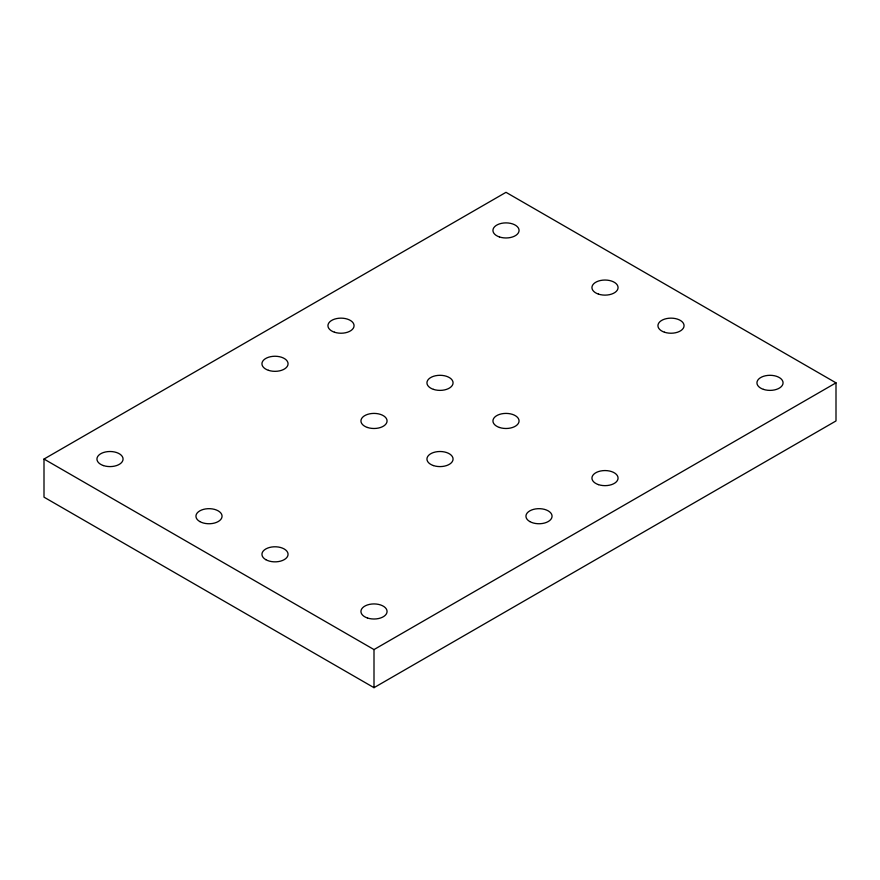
<?xml version="1.0" encoding="UTF-8"?>
<svg xmlns="http://www.w3.org/2000/svg" width="880" height="880" viewBox="0 0 880 880"><rect width="100%" height="100%" fill="white"/><g stroke="black" fill="none" stroke-linecap="round" stroke-linejoin="round"><path stroke-width="1.32" d="M44 459.052L506 192.324L836 382.844L836 420.948L374 687.676L44 497.156L44 459.052L374 649.572L836 382.844M374 649.572L374 687.676M268.466 370.326A13.068 7.546 0 0 0 288.068 363.792A13.068 7.546 0 0 0 268.466 357.258A13.068 7.546 0 0 0 268.466 370.326M367.466 427.482A13.068 7.546 0 0 0 387.068 420.948A13.068 7.546 0 0 0 367.466 414.414A13.068 7.546 0 0 0 367.466 427.482M433.466 465.586A13.068 7.546 0 0 0 453.068 459.052A13.068 7.546 0 0 0 433.466 452.518A13.068 7.546 0 0 0 433.466 465.586M529.76 521.543A13.068 7.546 0 0 0 551.617 518.166A13.068 7.546 0 0 0 535.623 508.926A13.068 7.546 0 0 0 529.76 521.543M598.466 484.638A13.068 7.546 0 0 0 618.068 478.104A13.068 7.546 0 0 0 598.466 471.57A13.068 7.546 0 0 0 598.466 484.638M499.466 427.482A13.068 7.546 0 0 0 519.068 420.948A13.068 7.546 0 0 0 499.466 414.414A13.068 7.546 0 0 0 499.466 427.482M433.466 389.378A13.068 7.546 0 0 0 453.068 382.844A13.068 7.546 0 0 0 433.466 376.31A13.068 7.546 0 0 0 433.466 389.378M334.466 332.222A13.068 7.546 0 0 0 354.068 325.688A13.068 7.546 0 0 0 334.466 319.154A13.068 7.546 0 0 0 334.466 332.222M499.466 236.962A13.068 7.546 0 0 0 519.068 230.428A13.068 7.546 0 0 0 499.466 223.894A13.068 7.546 0 0 0 499.466 236.962M598.466 294.118A13.068 7.546 0 0 0 618.068 287.584A13.068 7.546 0 0 0 598.466 281.05A13.068 7.546 0 0 0 598.466 294.118M664.466 332.222A13.068 7.546 0 0 0 684.068 325.688A13.068 7.546 0 0 0 664.466 319.154A13.068 7.546 0 0 0 664.466 332.222M763.466 389.378A13.068 7.546 0 0 0 783.068 382.844A13.068 7.546 0 0 0 763.466 376.31A13.068 7.546 0 0 0 763.466 389.378M367.466 618.002A13.068 7.546 0 0 0 387.068 611.468A13.068 7.546 0 0 0 367.466 604.934A13.068 7.546 0 0 0 367.466 618.002M265.76 559.647A13.068 7.546 0 0 0 287.617 556.27A13.068 7.546 0 0 0 271.623 547.03A13.068 7.546 0 0 0 265.76 559.647M199.76 521.543A13.068 7.546 0 0 0 221.617 518.166A13.068 7.546 0 0 0 205.623 508.926A13.068 7.546 0 0 0 199.76 521.543M103.466 465.586A13.068 7.546 0 0 0 123.068 459.052A13.068 7.546 0 0 0 103.466 452.518A13.068 7.546 0 0 0 103.466 465.586"/></g></svg>
